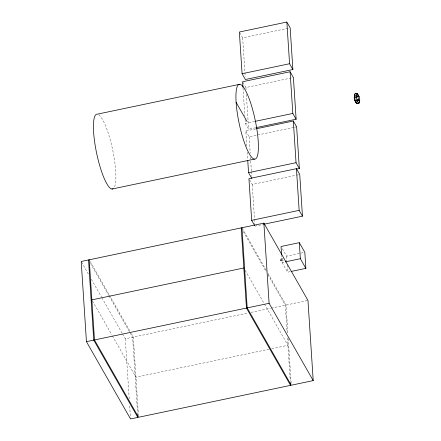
<?xml version="1.0" encoding="UTF-8"?>
<svg xmlns="http://www.w3.org/2000/svg" width="441" height="441" viewBox="0 0 441 441"><rect width="100%" height="100%" fill="white"/><g stroke="black" fill="none" stroke-linecap="round" stroke-linejoin="round"><path stroke-width="0.33" stroke-dasharray="2.21 1.65" d="M283.569 258.735C278.833 257.781 279.864 262.974 283.861 260.229M280.818 260.868L280.526 259.374M239.695 32.601L242.666 37.816L289.494 27.987M242.936 82.302L245.913 87.516L293.408 77.55M245.064 119.307L245.328 123.408L254.694 121.446M245.328 123.408L248.636 129.207L255.995 127.664M246.806 146.015L245.824 130.983L255.857 128.871M245.824 130.983L249.132 136.776L293.949 127.372M294.621 127.229L296.628 126.81M249.6 179.807L252.246 184.443L295.724 175.314M296.396 175.176L299.07 174.614M254.97 226.128L262.996 224.447M282.345 248.779L286.556 256.166L303.518 252.605M280.454 259.732L283.497 259.093M280.895 260.51L283.326 259.997M281.567 254.523L282.091 262.538L284.704 261.993M282.091 262.538L287.604 272.202L290.217 271.656M122.581 334.024L125.294 338.782L248.327 312.956M251.017 312.388L270.52 308.298M271.193 308.154L307.3 300.575M269.104 349.228L135.949 377.176L112.212 335.557M271.794 348.66L287.934 345.275L264.528 304.246M242.296 228.333L266.375 270.548M268.067 273.525L286.044 305.034L287.923 333.815M243.261 231.459L266.32 271.893M268.018 274.864L285.316 305.189L287.091 332.365M245.196 270.355L264.192 303.651M90.262 261.579L129.941 331.147M131.297 333.523L133.336 337.095L138.48 415.902M90.548 263.514L108.861 295.624M109.203 296.22L129.549 331.897M129.891 332.492L132.603 337.249L137.614 413.989M81.546 262.075L88.669 274.561M91.381 279.318L101.557 297.157M101.893 297.752L122.245 333.429M92.538 301.065L111.871 334.962M286.556 256.166L286.865 260.846M287.124 264.854L287.604 272.202M288.238 338.611L291.192 383.835M287.444 337.8L290.239 380.605M242.666 37.816L244.898 71.988M244.942 72.671L245.213 76.773M245.913 87.516L246.05 89.567M246.359 94.352L248.636 129.207M249.132 136.776L250.201 153.181M250.471 157.277L251.364 170.948M251.409 171.632L251.723 176.417M252.246 184.443L254.479 218.615M254.523 219.298L254.832 224.083M243.008 87.869L244.838 115.889M247.208 152.167L247.699 159.686M125.294 338.782L129.235 399.077M129.682 405.929L130.486 418.266M98.756 114.737A38.218 8.192 78.1 0 1 112.764 150.342A38.218 8.192 78.1 0 1 113.938 187.943"/><path stroke-width="0.66" d="M355.209 93.768L357.001 93.393L358.219 95.024L357.899 96.579L354.244 97.345L354.801 93.988L356.593 93.613C359.784 95.642 360.413 100.052 358.908 103.332L357.122 103.707C354.316 101.287 353.908 97.384 354.801 93.988M355.821 102.229L356.697 103.674L358.483 103.293L359.476 101.463L358.527 99.798L357.899 96.579L356.273 95.173L356.593 93.613M358.908 103.332L359.123 102.29M359.228 101.772L359.795 99.903M355.749 102.009L357.535 101.634L358.527 99.798L354.873 100.565L356.697 103.674M354.244 97.345L357.899 96.579M286.854 22.05L239.364 32.022L242.081 73.708L245.389 79.507L292.885 69.535L290.161 27.849L286.854 22.05L289.577 63.736L292.885 69.535M242.081 73.708L289.577 63.736M256.662 127.521L296.132 119.235L293.408 77.55L290.101 71.751L242.605 81.723L242.963 87.191M239.816 84.259L97.334 114.164A38.218 8.192 78.1 0 0 96.656 153.347A38.218 8.192 78.1 0 0 113.034 188.803M354.481 95.548L356.273 95.173M255.367 121.303L292.824 113.442L296.132 119.235M354.873 100.565L358.527 99.798M256.53 128.733L293.32 121.01L296.628 126.81L299.351 168.495L296.672 169.057M111.986 189.035L254.468 159.124A38.218 8.192 78.1 0 0 250.841 103.58A38.218 8.192 78.1 0 0 236.122 102.367A38.218 8.192 78.1 0 0 254.468 159.124M247.743 160.364L248.548 172.668L296.043 162.696L299.351 168.495M263.663 224.304L302.46 216.162L299.737 174.471L296.435 168.677L248.939 178.644L251.662 220.335L254.639 225.549M251.662 220.335L299.152 210.363L302.46 216.162M241.955 227.738L247.192 307.906L291.281 385.208L313.204 380.605L307.967 300.437L263.872 223.135L81.205 261.48L86.442 341.648L130.53 418.95L137.84 417.418L137.658 414.678M291.518 271.38L305.872 268.365L304.825 252.335L299.312 242.671L281.044 246.508L281.567 254.523M91.86 299.88L243.84 267.974M285.355 261.855L300.36 258.707L305.872 268.365M86.442 341.648L269.109 303.303L313.204 380.605M290.371 382.645L290.553 385.362L138.568 417.263L94.479 339.961L89.242 259.793M357.949 95.058L359.167 96.684M357.001 93.393L357.629 94.501M357.535 101.634L358.483 103.293M236.122 102.367L247.142 121.694M248.548 172.668L251.855 178.467M290.553 385.362L246.458 308.061L241.221 227.892M137.84 417.418L93.746 340.116L88.514 259.947M356.378 96.777L357.006 99.997M354.586 97.152L355.22 100.372M290.101 71.751L292.824 113.442M293.32 121.01L296.043 162.696M296.435 168.677L299.152 210.363M299.312 242.671L300.36 258.707M263.872 223.135L269.109 303.303"/></g></svg>
